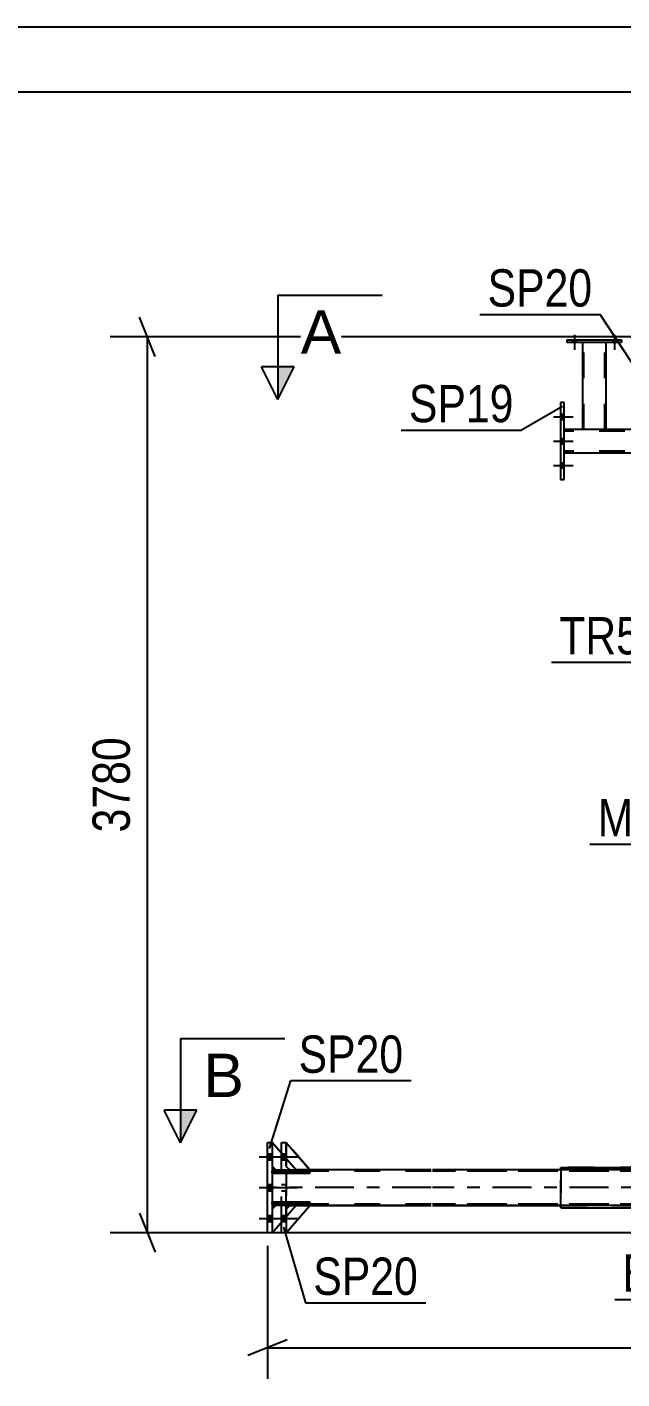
# Model space of a CAD drawing. Header units: millimetres. Extents: x -857 to 332, y -866 to -25.
# Drawn here: x -66.2 to -20.5, y -128.8 to -25.1 of the extents above; entities that cross this region are included whole.
import ezdxf

# ---------------------------------------------------------------- set-up
doc = ezdxf.new("R2010")
doc.units = ezdxf.units.MM
doc.linetypes.add('DXK_LINE_DOT2', pattern=[3.9198, 1.9599, -1.9599])
doc.linetypes.add('DXK_LINE_DOT3', pattern=[5.9187, 2.979, -0.9799, 0.9799, -0.9799])
doc.styles.add('Arial', font='ARIAL.TTF', dxfattribs={"height": 0.2})
doc.styles.add('Arial Narrow', font='ARIALN.TTF', dxfattribs={"height": 0.2})

# ---------------------------------------------------------------- blocks, each defined once
blk = doc.blocks.new('Unknown-570388934-1134')
at = {"color": 5, "linetype": 'Continuous'}
for p, q in [((332.35, -25.05), (-856.65, -25.05)), ((327.35, -30.05), (-851.65, -30.05))]:
    blk.add_line(p, q, dxfattribs=at)
blk = doc.blocks.new('Part-570388934-11712 - 10703')
at = {"color": 7, "linetype": 'DXK_LINE_DOT2'}
for p, q in [((-45.54, -112.73), (-47.36, -110.64)), ((-47.36, -110.64), (-47.36, -112.45)), ((-47.36, -112.45), (-47.08, -112.73)), ((-47.08, -112.73), (-45.54, -112.73))]:
    blk.add_line(p, q, dxfattribs=at)
blk = doc.blocks.new('Part-570388934-10782 - 10703')
at = {"color": 7, "linetype": 'DXK_LINE_DOT2'}
for p, q in [((-44.47, -115.2), (-46.29, -115.2)), ((-46.29, -115.2), (-46.29, -115.35)), ((-46.29, -115.35), (-44.47, -115.35)), ((-46.01, -115.35), (-46.01, -115.2)), ((-44.47, -115.35), (-44.47, -115.2))]:
    blk.add_line(p, q, dxfattribs=at)
blk = doc.blocks.new('Part-570388934-11652 - 10703')
at = {"color": 7, "linetype": 'DXK_LINE_DOT2'}
for p, q in [((-46.29, -112.84), (-44.47, -112.84)), ((-46.29, -112.98), (-46.29, -112.84)), ((-44.47, -112.98), (-46.29, -112.98)), ((-46.01, -112.98), (-46.01, -112.84)), ((-44.47, -112.84), (-44.47, -112.98))]:
    blk.add_line(p, q, dxfattribs=at)
blk = doc.blocks.new('Bolt-570388934-10729 - 10703')
at = {"linetype": 'Continuous'}
for points in [[(-25.22, -54.75), (-25.22, -55.15), (-24.93, -55.15), (-24.93, -54.75)], [(-25.22, -54.75), (-25.22, -55.15), (-24.93, -55.15), (-24.93, -54.75)], [(-25.22, -54.75), (-25.22, -55.15), (-24.93, -55.15), (-24.93, -54.75)], [(-25.22, -56.62), (-25.22, -57.02), (-24.93, -57.02), (-24.93, -56.62)], [(-25.22, -56.62), (-25.22, -57.02), (-24.93, -57.02), (-24.93, -56.62)], [(-25.22, -58.48), (-25.22, -58.88), (-24.93, -58.88), (-24.93, -58.48)], [(-25.22, -58.48), (-25.22, -58.88), (-24.93, -58.88), (-24.93, -58.48)], [(-25.22, -58.48), (-25.22, -58.88), (-24.93, -58.88), (-24.93, -58.48)]]:
    blk.add_hatch(color=1, dxfattribs=at).paths.add_polyline_path(points)
at = {"color": 1, "linetype": 'Continuous'}
for p, q in [((-25.75, -54.95), (-24.24, -54.95)), ((-25.75, -54.95), (-24.24, -54.95)), ((-25.75, -54.95), (-24.24, -54.95)), ((-25.22, -54.75), (-24.93, -54.75)), ((-25.22, -54.75), (-24.93, -54.75)), ((-25.22, -54.75), (-24.93, -54.75)), ((-25.22, -55.15), (-24.93, -55.15)), ((-25.22, -55.15), (-24.93, -55.15)), ((-25.22, -55.15), (-24.93, -55.15)), ((-25.75, -56.82), (-24.24, -56.82)), ((-25.75, -56.82), (-24.24, -56.82)), ((-25.22, -56.62), (-24.93, -56.62)), ((-25.22, -56.62), (-24.93, -56.62)), ((-25.22, -57.02), (-24.93, -57.02)), ((-25.22, -57.02), (-24.93, -57.02)), ((-25.75, -58.68), (-24.24, -58.68)), ((-25.75, -58.68), (-24.24, -58.68)), ((-25.75, -58.68), (-24.24, -58.68)), ((-25.22, -58.48), (-24.93, -58.48)), ((-25.22, -58.48), (-24.93, -58.48)), ((-25.22, -58.48), (-24.93, -58.48)), ((-25.22, -58.88), (-24.93, -58.88)), ((-25.22, -58.88), (-24.93, -58.88)), ((-25.22, -58.88), (-24.93, -58.88))]:
    blk.add_line(p, q, dxfattribs=at)
blk = doc.blocks.new('Part-570388934-10735 - 10703')
at = {"color": 2, "linetype": 'Continuous'}
for p, q in [((-46.65, -110.64), (-46.29, -110.64)), ((-46.65, -111.45), (-46.65, -110.64)), ((-46.29, -111.87), (-46.29, -110.64)), ((-46.65, -117.55), (-46.65, -116.73)), ((-46.29, -116.32), (-46.29, -117.55)), ((-46.29, -117.55), (-46.65, -117.55))]:
    blk.add_line(p, q, dxfattribs=at)
at = {"color": 7, "linetype": 'DXK_LINE_DOT2'}
for p, q in [((-46.65, -116.73), (-46.65, -111.45)), ((-46.29, -116.32), (-46.29, -111.87))]:
    blk.add_line(p, q, dxfattribs=at)
blk = doc.blocks.new('Part-570388934-10755 - 10703')
at = {"color": 2, "linetype": 'Continuous'}
for p, q in [((-47.72, -110.64), (-47.36, -110.64)), ((-47.72, -117.55), (-47.72, -110.64)), ((-47.36, -110.64), (-47.36, -117.55)), ((-47.36, -117.55), (-47.72, -117.55))]:
    blk.add_line(p, q, dxfattribs=at)
blk = doc.blocks.new('Part-570388934-10785 - 10703')
at = {"color": 7, "linetype": 'DXK_LINE_DOT2'}
for p, q in [((-44.47, -112.84), (-46.29, -112.84)), ((-46.29, -112.84), (-46.29, -112.98)), ((-46.29, -112.98), (-44.47, -112.98)), ((-46.01, -112.98), (-46.01, -112.84)), ((-44.47, -112.98), (-44.47, -112.84))]:
    blk.add_line(p, q, dxfattribs=at)
blk = doc.blocks.new('Bolt-570388934-11243 - 10703')
at = {"linetype": 'Continuous'}
for points in [[(-46.65, -111.49), (-46.65, -111.96), (-46.29, -111.96), (-46.29, -111.49)], [(-46.65, -116.22), (-46.65, -116.69), (-46.29, -116.69), (-46.29, -116.22)]]:
    blk.add_hatch(color=1, dxfattribs=at).paths.add_polyline_path(points)
at = {"color": 1, "linetype": 'Continuous'}
for p, q in [((-47.29, -111.73), (-45.38, -111.73)), ((-46.65, -111.49), (-46.29, -111.49)), ((-46.65, -111.96), (-46.29, -111.96)), ((-47.29, -116.46), (-45.38, -116.46)), ((-46.65, -116.22), (-46.29, -116.22)), ((-46.65, -116.69), (-46.29, -116.69))]:
    blk.add_line(p, q, dxfattribs=at)
at = {"color": 1, "linetype": 'DXK_LINE_DOT2'}
for p, q in [((-47.29, -111.73), (-45.38, -111.73)), ((-47.29, -111.73), (-45.38, -111.73)), ((-46.65, -111.49), (-46.29, -111.49)), ((-46.65, -111.49), (-46.29, -111.49)), ((-46.65, -111.96), (-46.29, -111.96)), ((-46.65, -111.96), (-46.29, -111.96)), ((-46.65, -113.86), (-46.29, -113.86)), ((-46.65, -113.86), (-46.29, -113.86)), ((-47.29, -114.09), (-45.38, -114.09)), ((-47.29, -114.09), (-45.38, -114.09)), ((-46.65, -114.33), (-46.29, -114.33)), ((-46.65, -114.33), (-46.29, -114.33)), ((-47.29, -116.46), (-45.38, -116.46)), ((-47.29, -116.46), (-45.38, -116.46)), ((-46.65, -116.22), (-46.29, -116.22)), ((-46.65, -116.22), (-46.29, -116.22)), ((-46.65, -116.69), (-46.29, -116.69)), ((-46.65, -116.69), (-46.29, -116.69))]:
    blk.add_line(p, q, dxfattribs=at)
blk = doc.blocks.new('Part-570388934-11709 - 10703')
at = {"color": 2, "linetype": 'Continuous'}
for p, q in [((-47.36, -117.55), (-45.54, -115.45)), ((-47.08, -115.45), (-47.36, -115.73)), ((-45.54, -115.45), (-47.08, -115.45))]:
    blk.add_line(p, q, dxfattribs=at)
at = {"color": 7, "linetype": 'DXK_LINE_DOT2'}
blk.add_line((-47.36, -115.73), (-47.36, -117.55), dxfattribs=at)
blk = doc.blocks.new('Part-570388934-11014 - 10703')
at = {"color": 2, "linetype": 'Continuous'}
for p, q in [((-24.71, -49.25), (-24.71, -49.04)), ((-24.71, -49.04), (-20.53, -49.04)), ((-20.53, -49.25), (-24.71, -49.25)), ((-20.53, -49.04), (-20.53, -49.25))]:
    blk.add_line(p, q, dxfattribs=at)
blk = doc.blocks.new('Part-570388934-11017 - 10703')
at = {"color": 2, "linetype": 'Continuous'}
for p, q in [((-25.19, -112.55), (-20.23, -112.55)), ((-25.19, -112.73), (-25.19, -112.55)), ((-18.3, -112.55), (-14.8, -112.55)), ((-14.8, -112.55), (-14.8, -112.73)), ((-25.19, -115.64), (-25.19, -115.45)), ((-25.19, -115.64), (-14.8, -115.64)), ((-14.8, -115.64), (-14.8, -115.45))]:
    blk.add_line(p, q, dxfattribs=at)
at = {"color": 7, "linetype": 'DXK_LINE_DOT2'}
for p, q in [((-25.19, -115.45), (-25.19, -112.73)), ((-20.23, -112.55), (-18.3, -112.55)), ((-14.8, -115.45), (-14.8, -112.73))]:
    blk.add_line(p, q, dxfattribs=at)
blk = doc.blocks.new('Part-570388934-11062 - 10703')
at = {"color": 2, "linetype": 'Continuous'}
for p, q in [((-23.53, -49.25), (-23.53, -55.91)), ((-21.71, -55.91), (-21.71, -49.25)), ((-23.53, -55.91), (-23.31, -55.91)), ((-23.31, -55.91), (-21.71, -55.91))]:
    blk.add_line(p, q, dxfattribs=at)
at = {"color": 7, "linetype": 'DXK_LINE_DOT2'}
for p, q in [((-21.71, -49.25), (-23.53, -49.25)), ((-23.53, -49.25), (-23.51, -49.25)), ((-23.42, -55.91), (-23.42, -49.25)), ((-21.82, -55.91), (-21.82, -49.25)), ((-23.42, -55.91), (-23.41, -55.91)), ((-23.41, -55.91), (-23.42, -55.91)), ((-23.41, -55.91), (-23.31, -55.91))]:
    blk.add_line(p, q, dxfattribs=at)
blk = doc.blocks.new('Part-570388934-11486 - 10703')
at = {"color": 7, "linetype": 'DXK_LINE_DOT2'}
for p, q in [((-46.29, -117.55), (-44.47, -115.46)), ((-46.01, -115.46), (-46.29, -115.73)), ((-46.29, -115.73), (-46.29, -117.55)), ((-44.47, -115.46), (-46.01, -115.46))]:
    blk.add_line(p, q, dxfattribs=at)
blk = doc.blocks.new('Bolt-570388934-11146 - 10703')
at = {"linetype": 'Continuous'}
for points in [[(-24.04, -49.04), (-24.29, -49.04), (-24.29, -49.25), (-24.04, -49.25)], [(-24.04, -49.04), (-24.29, -49.04), (-24.29, -49.25), (-24.04, -49.25)], [(-20.95, -49.04), (-21.2, -49.04), (-21.2, -49.25), (-20.95, -49.25)], [(-20.95, -49.04), (-21.2, -49.04), (-21.2, -49.25), (-20.95, -49.25)]]:
    blk.add_hatch(color=1, dxfattribs=at).paths.add_polyline_path(points)
at = {"color": 1, "linetype": 'Continuous'}
for p, q in [((-24.16, -48.67), (-24.16, -49.82)), ((-24.16, -48.67), (-24.16, -49.82)), ((-21.07, -48.67), (-21.07, -49.82)), ((-21.07, -48.67), (-21.07, -49.82)), ((-24.29, -49.04), (-24.29, -49.25)), ((-24.29, -49.04), (-24.29, -49.25)), ((-24.04, -49.04), (-24.04, -49.25)), ((-24.04, -49.04), (-24.04, -49.25)), ((-21.2, -49.04), (-21.2, -49.25)), ((-21.2, -49.04), (-21.2, -49.25)), ((-20.95, -49.04), (-20.95, -49.25)), ((-20.95, -49.04), (-20.95, -49.25))]:
    blk.add_line(p, q, dxfattribs=at)
blk = doc.blocks.new('Bolt-570388934-11164 - 10703')
at = {"linetype": 'Continuous'}
for points in [[(-47.72, -111.49), (-47.72, -111.96), (-47.36, -111.96), (-47.36, -111.49)], [(-47.72, -111.49), (-47.72, -111.96), (-47.36, -111.96), (-47.36, -111.49)], [(-47.72, -111.49), (-47.72, -111.96), (-47.36, -111.96), (-47.36, -111.49)], [(-47.72, -113.85), (-47.72, -114.33), (-47.36, -114.33), (-47.36, -113.85)], [(-47.72, -113.85), (-47.72, -114.33), (-47.36, -114.33), (-47.36, -113.85)], [(-47.72, -116.22), (-47.72, -116.69), (-47.36, -116.69), (-47.36, -116.22)], [(-47.72, -116.22), (-47.72, -116.69), (-47.36, -116.69), (-47.36, -116.22)], [(-47.72, -116.22), (-47.72, -116.69), (-47.36, -116.69), (-47.36, -116.22)]]:
    blk.add_hatch(color=1, dxfattribs=at).paths.add_polyline_path(points)
at = {"color": 1, "linetype": 'Continuous'}
for p, q in [((-48.36, -111.73), (-46.45, -111.73)), ((-48.36, -111.73), (-46.45, -111.73)), ((-48.36, -111.73), (-46.45, -111.73)), ((-47.72, -111.49), (-47.36, -111.49)), ((-47.72, -111.49), (-47.36, -111.49)), ((-47.72, -111.49), (-47.36, -111.49)), ((-47.72, -111.96), (-47.36, -111.96)), ((-47.72, -111.96), (-47.36, -111.96)), ((-47.72, -111.96), (-47.36, -111.96)), ((-47.72, -113.85), (-47.36, -113.85)), ((-47.72, -113.85), (-47.36, -113.85)), ((-48.36, -114.09), (-46.45, -114.09)), ((-48.36, -114.09), (-46.45, -114.09)), ((-47.72, -114.33), (-47.36, -114.33)), ((-47.72, -114.33), (-47.36, -114.33)), ((-48.36, -116.45), (-46.45, -116.45)), ((-48.36, -116.45), (-46.45, -116.45)), ((-48.36, -116.45), (-46.45, -116.45)), ((-47.72, -116.22), (-47.36, -116.22)), ((-47.72, -116.22), (-47.36, -116.22)), ((-47.72, -116.22), (-47.36, -116.22)), ((-47.72, -116.69), (-47.36, -116.69)), ((-47.72, -116.69), (-47.36, -116.69)), ((-47.72, -116.69), (-47.36, -116.69))]:
    blk.add_line(p, q, dxfattribs=at)
blk = doc.blocks.new('Part-570388934-11715 - 10703')
at = {"color": 2, "linetype": 'Continuous'}
for p, q in [((-45.54, -112.73), (-47.36, -110.64)), ((-47.36, -112.45), (-47.08, -112.73)), ((-47.08, -112.73), (-45.54, -112.73))]:
    blk.add_line(p, q, dxfattribs=at)
at = {"color": 7, "linetype": 'DXK_LINE_DOT2'}
blk.add_line((-47.36, -110.64), (-47.36, -112.45), dxfattribs=at)
blk = doc.blocks.new('Part-570388934-11365 - 10703')
at = {"color": 7, "linetype": 'DXK_LINE_DOT2'}
for p, q in [((-44.47, -112.73), (-46.29, -110.64)), ((-46.29, -110.64), (-46.29, -112.46)), ((-46.29, -112.46), (-46.01, -112.73)), ((-46.01, -112.73), (-44.47, -112.73))]:
    blk.add_line(p, q, dxfattribs=at)
blk = doc.blocks.new('Part-570388934-11382 - 10703')
at = {"color": 7, "linetype": 'DXK_LINE_DOT2'}
for p, q in [((-14.8, -112.55), (-25.19, -112.55)), ((-25.19, -112.55), (-25.19, -115.64)), ((-14.8, -115.64), (-14.8, -112.55)), ((-25.19, -115.64), (-14.8, -115.64))]:
    blk.add_line(p, q, dxfattribs=at)
blk = doc.blocks.new('Part-570388934-11460 - 10703')
at = {"color": 2, "linetype": 'Continuous'}
for p, q in [((-24.93, -53.86), (-25.22, -53.86)), ((-25.22, -53.86), (-25.22, -59.77)), ((-24.93, -59.77), (-24.93, -53.86)), ((-25.22, -59.77), (-24.93, -59.77))]:
    blk.add_line(p, q, dxfattribs=at)
blk = doc.blocks.new('Part-570388934-11483 - 10703')
at = {"color": 2, "linetype": 'Continuous'}
for p in [(-46.29, -117.55), (-45.54, -115.46)]:
    blk.add_line(p, (-44.47, -115.46), dxfattribs=at)
at = {"color": 7, "linetype": 'DXK_LINE_DOT2'}
for p, q in [((-46.01, -115.46), (-46.29, -115.73)), ((-46.29, -115.73), (-46.29, -117.55)), ((-46.01, -115.46), (-45.54, -115.46))]:
    blk.add_line(p, q, dxfattribs=at)
blk = doc.blocks.new('Part-570388934-11517 - 10703')
at = {"color": 7, "linetype": 'DXK_LINE_DOT2'}
for p, q in [((-35.16, -112.73), (-46.29, -112.73)), ((-46.29, -112.73), (-46.29, -115.46)), ((-35.16, -112.84), (-46.29, -112.84)), ((279.23, -112.73), (-35.06, -112.73)), ((279.23, -112.84), (-35.06, -112.84)), ((-35.16, -115.35), (-46.29, -115.35)), ((-46.29, -115.46), (-44.47, -115.46)), ((279.23, -115.35), (-35.06, -115.35)), ((-25.19, -115.46), (-14.8, -115.46))]:
    blk.add_line(p, q, dxfattribs=at)
at = {"color": 2, "linetype": 'Continuous'}
for p, q in [((-44.47, -115.46), (-35.16, -115.46)), ((-35.06, -115.46), (-25.19, -115.46))]:
    blk.add_line(p, q, dxfattribs=at)
blk = doc.blocks.new('Part-570388934-11522 - 10703')
at = {"color": 2, "linetype": 'Continuous'}
for p, q in [((-47.08, -112.73), (-47.36, -112.73)), ((-35.16, -112.73), (-45.54, -112.73)), ((278.49, -112.73), (-35.06, -112.73)), ((-47.36, -115.45), (-47.08, -115.45)), ((-35.16, -115.45), (-45.54, -115.45)), ((278.49, -115.45), (-35.06, -115.45))]:
    blk.add_line(p, q, dxfattribs=at)
at = {"color": 7, "linetype": 'DXK_LINE_DOT2'}
for p, q in [((-47.36, -112.73), (-47.36, -115.45)), ((-35.16, -112.84), (-47.36, -112.84)), ((-47.08, -112.73), (-45.54, -112.73)), ((280.31, -112.84), (-35.06, -112.84)), ((-35.16, -115.35), (-47.36, -115.35)), ((-45.54, -115.45), (-47.08, -115.45)), ((280.31, -115.35), (-35.06, -115.35))]:
    blk.add_line(p, q, dxfattribs=at)
at = {"color": 7, "linetype": 'DXK_LINE_DOT3'}
for p, q in [((-35.16, -114.09), (-47.36, -114.09)), ((280.31, -114.09), (-35.06, -114.09))]:
    blk.add_line(p, q, dxfattribs=at)
blk = doc.blocks.new('Part-570388934-11527 - 10703')
at = {"color": 2, "linetype": 'Continuous'}
for p, q in [((-24.93, -55.91), (-23.53, -55.91)), ((-21.71, -55.91), (-15.92, -55.91)), ((-24.93, -57.73), (-0.28, -57.73))]:
    blk.add_line(p, q, dxfattribs=at)
at = {"color": 7, "linetype": 'DXK_LINE_DOT2'}
for p, q in [((-24.93, -57.73), (-24.93, -55.91)), ((-23.53, -55.91), (-21.71, -55.91)), ((301.14, -56.05), (-24.93, -56.05)), ((301.14, -57.58), (-24.93, -57.58))]:
    blk.add_line(p, q, dxfattribs=at)
blk = doc.blocks.new('Part-570388934-11591 - 10703')
at = {"color": 7, "linetype": 'DXK_LINE_DOT2'}
for p, q in [((-46.29, -115.2), (-44.47, -115.2)), ((-46.29, -115.35), (-46.29, -115.2)), ((-44.47, -115.35), (-46.29, -115.35)), ((-46.01, -115.35), (-46.01, -115.2)), ((-44.47, -115.2), (-44.47, -115.35))]:
    blk.add_line(p, q, dxfattribs=at)
blk = doc.blocks.new('Part-570388934-11597 - 10703')
at = {"color": 2, "linetype": 'Continuous'}
blk.add_line((-46.29, -110.64), (-44.47, -112.73), dxfattribs=at)
at = {"color": 7, "linetype": 'DXK_LINE_DOT2'}
for p, q in [((-46.29, -112.46), (-46.29, -110.64)), ((-46.29, -112.46), (-46.01, -112.73)), ((-46.01, -112.73), (-44.47, -112.73)), ((-44.47, -112.73), (-44.47, -112.73)), ((-44.47, -112.73), (-44.47, -112.73))]:
    blk.add_line(p, q, dxfattribs=at)
blk = doc.blocks.new('Part-570388934-11694 - 10703')
at = {"color": 7, "linetype": 'DXK_LINE_DOT2'}
for p, q in [((-45.54, -115.2), (-47.36, -115.2)), ((-47.36, -115.2), (-47.36, -115.35)), ((-47.36, -115.35), (-45.54, -115.35)), ((-47.08, -115.35), (-47.08, -115.2)), ((-45.54, -115.35), (-45.54, -115.2))]:
    blk.add_line(p, q, dxfattribs=at)
blk = doc.blocks.new('Part-570388934-11697 - 10703')
at = {"color": 7, "linetype": 'DXK_LINE_DOT2'}
for p, q in [((-45.54, -112.84), (-47.36, -112.84)), ((-47.36, -112.84), (-47.36, -112.98)), ((-47.36, -112.98), (-45.54, -112.98)), ((-47.08, -112.98), (-47.08, -112.84)), ((-45.54, -112.98), (-45.54, -112.84))]:
    blk.add_line(p, q, dxfattribs=at)
blk = doc.blocks.new('Part-570388934-11700 - 10703')
at = {"color": 2, "linetype": 'Continuous'}
for p, q in [((-47.36, -115.2), (-45.54, -115.2)), ((-47.36, -115.35), (-47.36, -115.2)), ((-45.54, -115.35), (-47.36, -115.35)), ((-45.54, -115.2), (-45.54, -115.35))]:
    blk.add_line(p, q, dxfattribs=at)
at = {"color": 7, "linetype": 'DXK_LINE_DOT2'}
blk.add_line((-47.08, -115.35), (-47.08, -115.2), dxfattribs=at)
blk = doc.blocks.new('Part-570388934-11703 - 10703')
at = {"color": 2, "linetype": 'Continuous'}
for p, q in [((-47.36, -112.84), (-45.54, -112.84)), ((-47.36, -112.98), (-47.36, -112.84)), ((-45.54, -112.98), (-47.36, -112.98)), ((-45.54, -112.84), (-45.54, -112.98))]:
    blk.add_line(p, q, dxfattribs=at)
at = {"color": 7, "linetype": 'DXK_LINE_DOT2'}
blk.add_line((-47.08, -112.98), (-47.08, -112.84), dxfattribs=at)
blk = doc.blocks.new('Part-570388934-11706 - 10703')
at = {"color": 7, "linetype": 'DXK_LINE_DOT2'}
for p, q in [((-47.36, -117.55), (-45.54, -115.45)), ((-47.08, -115.45), (-47.36, -115.73)), ((-47.36, -115.73), (-47.36, -117.55)), ((-45.54, -115.45), (-47.08, -115.45))]:
    blk.add_line(p, q, dxfattribs=at)
blk = doc.blocks.new('StraightDimension-570388934-11750 - 10703')
at = {"color": 7, "linetype": 'Continuous'}
for p, q in [((-56.34, -50.32), (-57.54, -47.32)), ((-16.92, -48.82), (-59.79, -48.82)), ((-56.94, -117.55), (-56.94, -48.82)), ((-57.54, -116.05), (-56.34, -119.05)), ((14.42, -117.55), (-59.79, -117.55))]:
    blk.add_line(p, q, dxfattribs=at)
at = {"color": 0}
blk.add_wipeout([(-57.69, -78.93), (-61.89, -78.93), (-61.89, -87.44), (-57.69, -87.44)], dxfattribs=at)
at = {"color": 3, "style": 'Arial Narrow'}
blk.add_text('3780', height=2.863, rotation=90.0002, dxfattribs=at).set_placement((-58.29, -86.84))
blk = doc.blocks.new('StraightDimension-570388934-11739 - 10703')
at = {"color": 7, "linetype": 'Continuous'}
for p, q in [((-47.72, -118.55), (-47.72, -128.77)), ((-46.22, -125.77), (-49.22, -126.97)), ((-47.72, -126.37), (301.43, -126.37))]:
    blk.add_line(p, q, dxfattribs=at)
blk = doc.blocks.new('Mark-570388934-10731 - 10703')
at = {"color": 30, "linetype": 'Continuous'}
for p, q in [((-46.5, -117.12), (-44.8, -122.92)), ((-44.8, -122.92), (-35.57, -122.92))]:
    blk.add_line(p, q, dxfattribs=at)
at = {"color": 0}
blk.add_wipeout([(-36.17, -122.32), (-36.17, -119.32), (-44.2, -119.32), (-44.2, -122.32)], dxfattribs=at)
blk.add_wipeout([(-36.17, -122.32), (-36.17, -119.32), (-44.2, -119.32), (-44.2, -122.32)], dxfattribs=at)
at = {"color": 3, "style": 'Arial Narrow'}
blk.add_text('SP20', height=2.863, dxfattribs=at).set_placement((-44.2, -122.32))
blk = doc.blocks.new('Mark-570388934-10856 - 10703')
at = {"color": 30, "linetype": 'Continuous'}
for p in [(-31.42, -47.1), (-17.65, -54)]:
    blk.add_line(p, (-22.18, -47.1), dxfattribs=at)
at = {"color": 0}
blk.add_wipeout([(-22.78, -46.5), (-22.78, -43.5), (-30.82, -43.5), (-30.82, -46.5)], dxfattribs=at)
blk.add_wipeout([(-22.78, -46.5), (-22.78, -43.5), (-30.82, -43.5), (-30.82, -46.5)], dxfattribs=at)
at = {"color": 3, "style": 'Arial Narrow'}
blk.add_text('SP20', height=2.863, dxfattribs=at).set_placement((-30.82, -46.5))
blk = doc.blocks.new('Mark-570388934-10746 - 10703')
at = {"color": 30, "linetype": 'Continuous'}
for p in [(-8.23, -58.33), (-25.92, -73.78)]:
    blk.add_line(p, (-14.86, -73.78), dxfattribs=at)
at = {"color": 0}
blk.add_wipeout([(-15.46, -73.18), (-15.46, -70.18), (-25.32, -70.18), (-25.32, -73.18)], dxfattribs=at)
blk.add_wipeout([(-15.46, -73.18), (-15.46, -70.18), (-25.32, -70.18), (-25.32, -73.18)], dxfattribs=at)
at = {"color": 3, "style": 'Arial Narrow'}
blk.add_text('TR554', height=2.863, dxfattribs=at).set_placement((-25.32, -73.18))
blk = doc.blocks.new('Mark-570388934-10751 - 10703')
at = {"color": 30, "linetype": 'Continuous'}
for p, q in [((-47.56, -111.08), (-45.93, -105.88)), ((-45.93, -105.88), (-36.69, -105.88))]:
    blk.add_line(p, q, dxfattribs=at)
at = {"color": 0}
blk.add_wipeout([(-37.29, -105.28), (-37.29, -102.28), (-45.33, -102.28), (-45.33, -105.28)], dxfattribs=at)
blk.add_wipeout([(-37.29, -105.28), (-37.29, -102.28), (-45.33, -102.28), (-45.33, -105.28)], dxfattribs=at)
at = {"color": 3, "style": 'Arial Narrow'}
blk.add_text('SP20', height=2.863, dxfattribs=at).set_placement((-45.33, -105.28))
blk = doc.blocks.new('Mark-570388934-10993 - 10703')
at = {"color": 30, "linetype": 'Continuous'}
for p in [(-22.97, -87.74), (-11.43, -90.29)]:
    blk.add_line(p, (-13.54, -87.74), dxfattribs=at)
at = {"color": 0}
blk.add_wipeout([(-14.14, -87.14), (-14.14, -84.14), (-22.37, -84.14), (-22.37, -87.14)], dxfattribs=at)
blk.add_wipeout([(-14.14, -87.14), (-14.14, -84.14), (-22.37, -84.14), (-22.37, -87.14)], dxfattribs=at)
at = {"color": 3, "style": 'Arial Narrow'}
blk.add_text('M822', height=2.863, dxfattribs=at).set_placement((-22.37, -87.14))
blk = doc.blocks.new('Mark-570388934-11456 - 10703')
at = {"color": 30, "linetype": 'Continuous'}
for p in [(-25.06, -54.17), (-37.46, -55.97)]:
    blk.add_line(p, (-28.22, -55.97), dxfattribs=at)
at = {"color": 0}
blk.add_wipeout([(-28.82, -55.37), (-28.82, -52.37), (-36.86, -52.37), (-36.86, -55.37)], dxfattribs=at)
blk.add_wipeout([(-28.82, -55.37), (-28.82, -52.37), (-36.86, -52.37), (-36.86, -55.37)], dxfattribs=at)
at = {"color": 3, "style": 'Arial Narrow'}
blk.add_text('SP19', height=2.863, dxfattribs=at).set_placement((-36.86, -55.37))
blk = doc.blocks.new('Mark-570388934-11518 - 10703')
at = {"color": 30, "linetype": 'Continuous'}
for p in [(-6.66, -114.94), (-21.06, -122.68)]:
    blk.add_line(p, (-9.81, -122.68), dxfattribs=at)
at = {"color": 0}
blk.add_wipeout([(-10.41, -122.08), (-10.41, -119.08), (-20.46, -119.08), (-20.46, -122.08)], dxfattribs=at)
blk.add_wipeout([(-10.41, -122.08), (-10.41, -119.08), (-20.46, -119.08), (-20.46, -122.08)], dxfattribs=at)
at = {"color": 3, "style": 'Arial Narrow'}
blk.add_text('BC349', height=2.863, dxfattribs=at).set_placement((-20.46, -122.08))
blk = doc.blocks.new('SectionMark-570388934-11783 - 10703')
at = {"linetype": 'Continuous'}
blk.add_hatch(color=6, dxfattribs=at).paths.add_polyline_path([(-46.92, -51.12), (-45.67, -51.12), (-46.92, -53.62)])
at = {"color": 6, "linetype": 'Continuous'}
for p, q in [((-46.92, -45.62), (-38.92, -45.62)), ((-46.92, -45.62), (-46.92, -53.62)), ((-46.92, -53.62), (-48.17, -51.12)), ((-45.67, -51.12), (-48.17, -51.12)), ((-46.92, -53.62), (-45.67, -51.12))]:
    blk.add_line(p, q, dxfattribs=at)
at = {"color": 0, "linetype": 'Continuous'}
blk.add_wipeout([(-42.06, -50.12), (-42.06, -46.62), (-45.17, -46.62), (-45.17, -50.12)], dxfattribs=at)
at = {"color": 3, "linetype": 'Continuous', "style": 'Arial'}
blk.add_text('A', height=3.34, dxfattribs=at).set_placement((-45.17, -50.12))
blk = doc.blocks.new('SectionMark-570388934-11785 - 10703')
at = {"linetype": 'Continuous'}
blk.add_hatch(color=6, dxfattribs=at).paths.add_polyline_path([(-54.39, -108.15), (-53.14, -108.15), (-54.39, -110.65)])
at = {"color": 6, "linetype": 'Continuous'}
for p, q in [((-54.39, -102.65), (-46.39, -102.65)), ((-54.39, -102.65), (-54.39, -110.65)), ((-54.39, -110.65), (-55.64, -108.15)), ((-53.14, -108.15), (-55.64, -108.15)), ((-54.39, -110.65), (-53.14, -108.15))]:
    blk.add_line(p, q, dxfattribs=at)
at = {"color": 0, "linetype": 'Continuous'}
blk.add_wipeout([(-49.53, -107.15), (-49.53, -103.65), (-52.64, -103.65), (-52.64, -107.15)], dxfattribs=at)
at = {"color": 3, "linetype": 'Continuous', "style": 'Arial'}
blk.add_text('B', height=3.34, dxfattribs=at).set_placement((-52.64, -107.15))

msp = doc.modelspace()

# ---------------------------------------------------------------- block references
for name in ['Unknown-570388934-1134', 'Bolt-570388934-11146 - 10703', 'Part-570388934-11014 - 10703', 'Part-570388934-11062 - 10703', 'Part-570388934-11460 - 10703', 'Bolt-570388934-10729 - 10703', 'Part-570388934-11527 - 10703', 'Part-570388934-10755 - 10703', 'Part-570388934-11712 - 10703', 'Part-570388934-11715 - 10703', 'Part-570388934-10735 - 10703', 'Part-570388934-11365 - 10703', 'Part-570388934-11597 - 10703', 'Bolt-570388934-11164 - 10703', 'Bolt-570388934-11243 - 10703', 'Part-570388934-11522 - 10703', 'Part-570388934-11697 - 10703', 'Part-570388934-11703 - 10703', 'Part-570388934-11517 - 10703', 'Part-570388934-11652 - 10703', 'Part-570388934-10785 - 10703', 'Part-570388934-11017 - 10703', 'Part-570388934-11382 - 10703', 'Part-570388934-11694 - 10703', 'Part-570388934-11700 - 10703', 'Part-570388934-11709 - 10703', 'Part-570388934-11706 - 10703', 'Part-570388934-10782 - 10703', 'Part-570388934-11591 - 10703', 'Part-570388934-11486 - 10703', 'Part-570388934-11483 - 10703']:
    msp.add_blockref(name, (0, 0))

# ---------------------------------------------------------------- next in the draw order: block references
msp.add_blockref('StraightDimension-570388934-11750 - 10703', (0, 0))

# ---------------------------------------------------------------- next in the draw order: block references
for name in ['Mark-570388934-10856 - 10703', 'StraightDimension-570388934-11739 - 10703']:
    msp.add_blockref(name, (0, 0))

# ---------------------------------------------------------------- next in the draw order: block references
for name in ['Mark-570388934-11456 - 10703', 'Mark-570388934-10746 - 10703', 'Mark-570388934-10993 - 10703', 'Mark-570388934-10751 - 10703', 'Mark-570388934-11518 - 10703', 'Mark-570388934-10731 - 10703']:
    msp.add_blockref(name, (0, 0))

# ---------------------------------------------------------------- next in the draw order: block references
for name in ['SectionMark-570388934-11783 - 10703', 'SectionMark-570388934-11785 - 10703']:
    msp.add_blockref(name, (0, 0))

doc.saveas('drawing.dxf')
